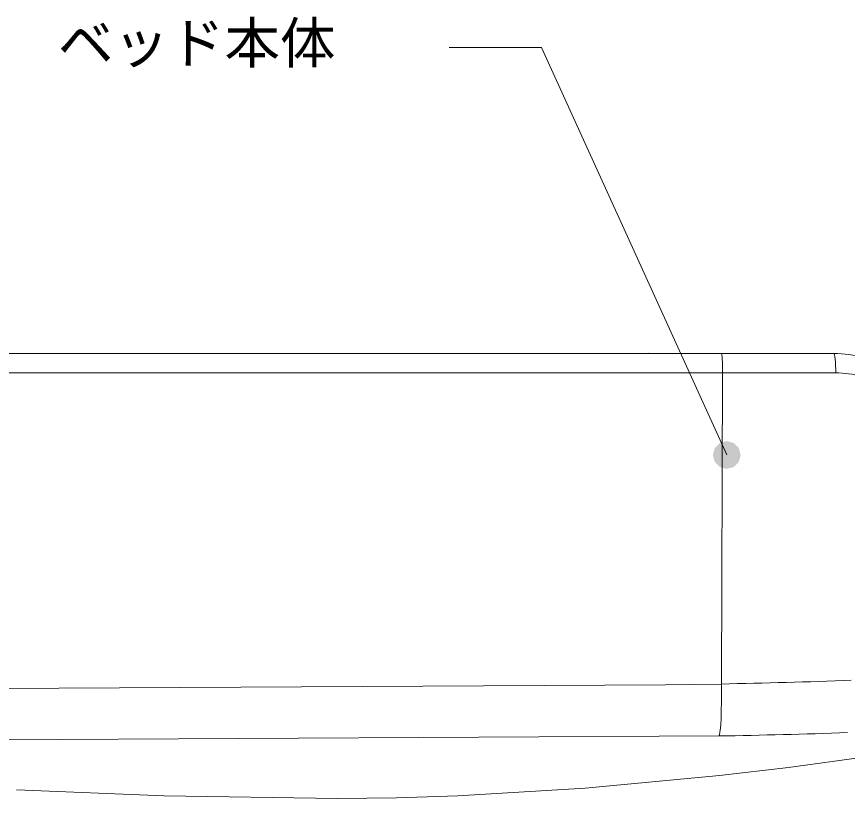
# Model space of a CAD drawing. Units: millimetres, scale not verified. Extents: x -203 to 203, y -143 to 143.
# Drawn here: x 45.64 to 90.51, y -34.54 to 7.66 of the extents above; entities that cross this region are included whole.
import ezdxf
from ezdxf.enums import TextEntityAlignment as Align

# ---------------------------------------------------------------- set-up
doc = ezdxf.new("R2010")
doc.units = ezdxf.units.MM
doc.header["$LTSCALE"] = 0.5
for name, color, linetype, lineweight in [('0-1_DIMENSION_LINES$02_DIMENSI', 7, 'Continuous', 25), ('0-3_DIMENSION_LINES$04_SUB_LIN', 4, 'Continuous', 18), ('0-4_DIMENSION_LINES$03_LINES', 7, 'Continuous', 18)]:
    doc.layers.add(name, color=color, linetype=linetype, lineweight=lineweight)
doc.styles.add('ＭＳ ゴシック', font='')
doc.styles.get('ＭＳ ゴシック').set_extended_font_data('MS Gothic')

# ---------------------------------------------------------------- blocks, each defined once
blk = doc.blocks.new('U56')
at = {"layer": '0-1_DIMENSION_LINES$02_DIMENSI', "color": 1}
for points in [[(3887.25, 2046.701), (3886.701, 2048.75), (3887.25, 2049.299)], [(3888, 2046.5), (3887.25, 2049.299), (3888, 2049.5)], [(3887.25, 2046.701), (3887.25, 2049.299), (3888, 2046.5)], [(3888, 2046.5), (3888, 2049.5), (3888.75, 2046.701)], [(3888.75, 2046.701), (3888, 2049.5), (3888.75, 2049.299)], [(3888.75, 2046.701), (3888.75, 2049.299), (3889.299, 2047.25)], [(3889.299, 2047.25), (3888.75, 2049.299), (3889.299, 2048.75)], [(3886.701, 2047.25), (3886.5, 2048), (3886.701, 2048.75)], [(3886.701, 2047.25), (3886.701, 2048.75), (3887.25, 2046.701)], [(3889.299, 2047.25), (3889.299, 2048.75), (3889.5, 2048)]]:
    blk.add_solid(points, dxfattribs=at)

msp = doc.modelspace()

# ---------------------------------------------------------------- linework, layer by layer
at = {"layer": '0-1_DIMENSION_LINES$02_DIMENSI', "color": 1, "lineweight": 18}
for p, q in [((74, 6), (69, 6)), ((84, -16), (74, 6))]:
    msp.add_line(p, q, dxfattribs=at)
at = {"layer": '0-3_DIMENSION_LINES$04_SUB_LIN'}
for p, q in [((79.7421, -10.5053), (79.7568, -10.516)), ((83.7019, -10.516), (83.7168, -10.5365)), ((83.7168, -10.5365), (83.7311, -10.5972)), ((83.7311, -10.5972), (83.7442, -10.6956)), ((83.7442, -10.6956), (83.7556, -10.8277)), ((89.7758, -10.516), (89.7976, -10.5365)), ((89.7976, -10.5365), (89.8186, -10.5972)), ((89.8186, -10.5972), (89.8377, -10.6956)), ((89.8377, -10.6956), (89.8544, -10.8277)), ((83.7556, -10.8277), (83.7648, -10.988)), ((83.7648, -10.988), (83.7714, -11.1699)), ((83.7714, -11.1699), (83.7751, -11.3661)), ((89.8544, -10.8277), (89.8678, -10.988)), ((89.8678, -10.988), (89.8774, -11.1699)), ((89.8774, -11.1699), (89.8829, -11.3661)), ((83.7742, -11.5687), (43.174, -11.5687)), ((83.7107, -28.3622), (83.7759, -11.5684)), ((89.8823, -11.5687), (83.7742, -11.5687)), ((83.7751, -11.3661), (83.7759, -11.5684)), ((89.8829, -11.3661), (89.884, -11.5684)), ((37.7903, -28.6386), (80.697, -28.413)), ((80.697, -28.413), (83.709, -28.3623)), ((83.7107, -28.3622), (83.7145, -29.3241)), ((83.7145, -29.3241), (83.7066, -29.7883)), ((83.7066, -29.7883), (83.6919, -30.2109)), ((83.6919, -30.2109), (83.6709, -30.5712)), ((83.6447, -30.8542), (83.6303, -30.9642)), ((83.6584, -30.7219), (83.6447, -30.8542)), ((83.6709, -30.5712), (83.6584, -30.7219)), ((83.5811, -31.1673), (37.9854, -31.4158)), ((83.5909, -31.1422), (83.5828, -31.1671)), ((83.599, -31.1158), (83.5909, -31.1422)), ((83.603, -31.1016), (83.599, -31.1158)), ((83.607, -31.0864), (83.603, -31.1016)), ((83.6109, -31.0702), (83.607, -31.0864)), ((83.6148, -31.0527), (83.6109, -31.0702)), ((83.6227, -31.0114), (83.6148, -31.0527)), ((83.6303, -30.9642), (83.6227, -31.0114))]:
    msp.add_line(p, q, dxfattribs=at)
for centre, radius, start, end in [((89.8823, -16.6413), 5.0726, 58.58225, 90.00006), ((75.2996, 390.7258), 419.1724, 271.14955, 272.10861), ((76.5621, 374.0229), 405.2509, 270.99242, 271.97309)]:
    msp.add_arc(centre, radius, start, end, dxfattribs=at)
at = {"layer": '0-4_DIMENSION_LINES$03_LINES'}
for p, q in [((43.2615, -10.5164), (83.7003, -10.5164)), ((83.7003, -10.5164), (89.7742, -10.5164)), ((87.3358, -32.8705), (92.1843, -32.1938)), ((83.6056, -33.3091), (87.3358, -32.8705)), ((76.3597, -33.9821), (83.6056, -33.3091)), ((45.6438, -34.0794), (53.6186, -34.3989)), ((69.4726, -34.3939), (76.3597, -33.9821)), ((53.6186, -34.3989), (62.9584, -34.5357)), ((62.9584, -34.5357), (66.163, -34.4988)), ((66.163, -34.4988), (69.4726, -34.3939))]:
    msp.add_line(p, q, dxfattribs=at)
msp.add_arc((89.7738, -16.5177), 6.0013, 58.35256, 89.99644, dxfattribs=at)

# ---------------------------------------------------------------- block references
at = {"layer": '0-1_DIMENSION_LINES$02_DIMENSI', "xscale": 0.5, "yscale": 0.5}
msp.add_blockref('U56', (-1860, -1040), dxfattribs=at)

# ---------------------------------------------------------------- texts
at = {"layer": '0-1_DIMENSION_LINES$02_DIMENSI', "style": 'ＭＳ ゴシック'}
msp.add_text('ベッド本体', height=2.199, dxfattribs=at).set_placement((47.8725, 4.4866), align=Align.BOTTOM_LEFT)

doc.saveas('drawing.dxf')
